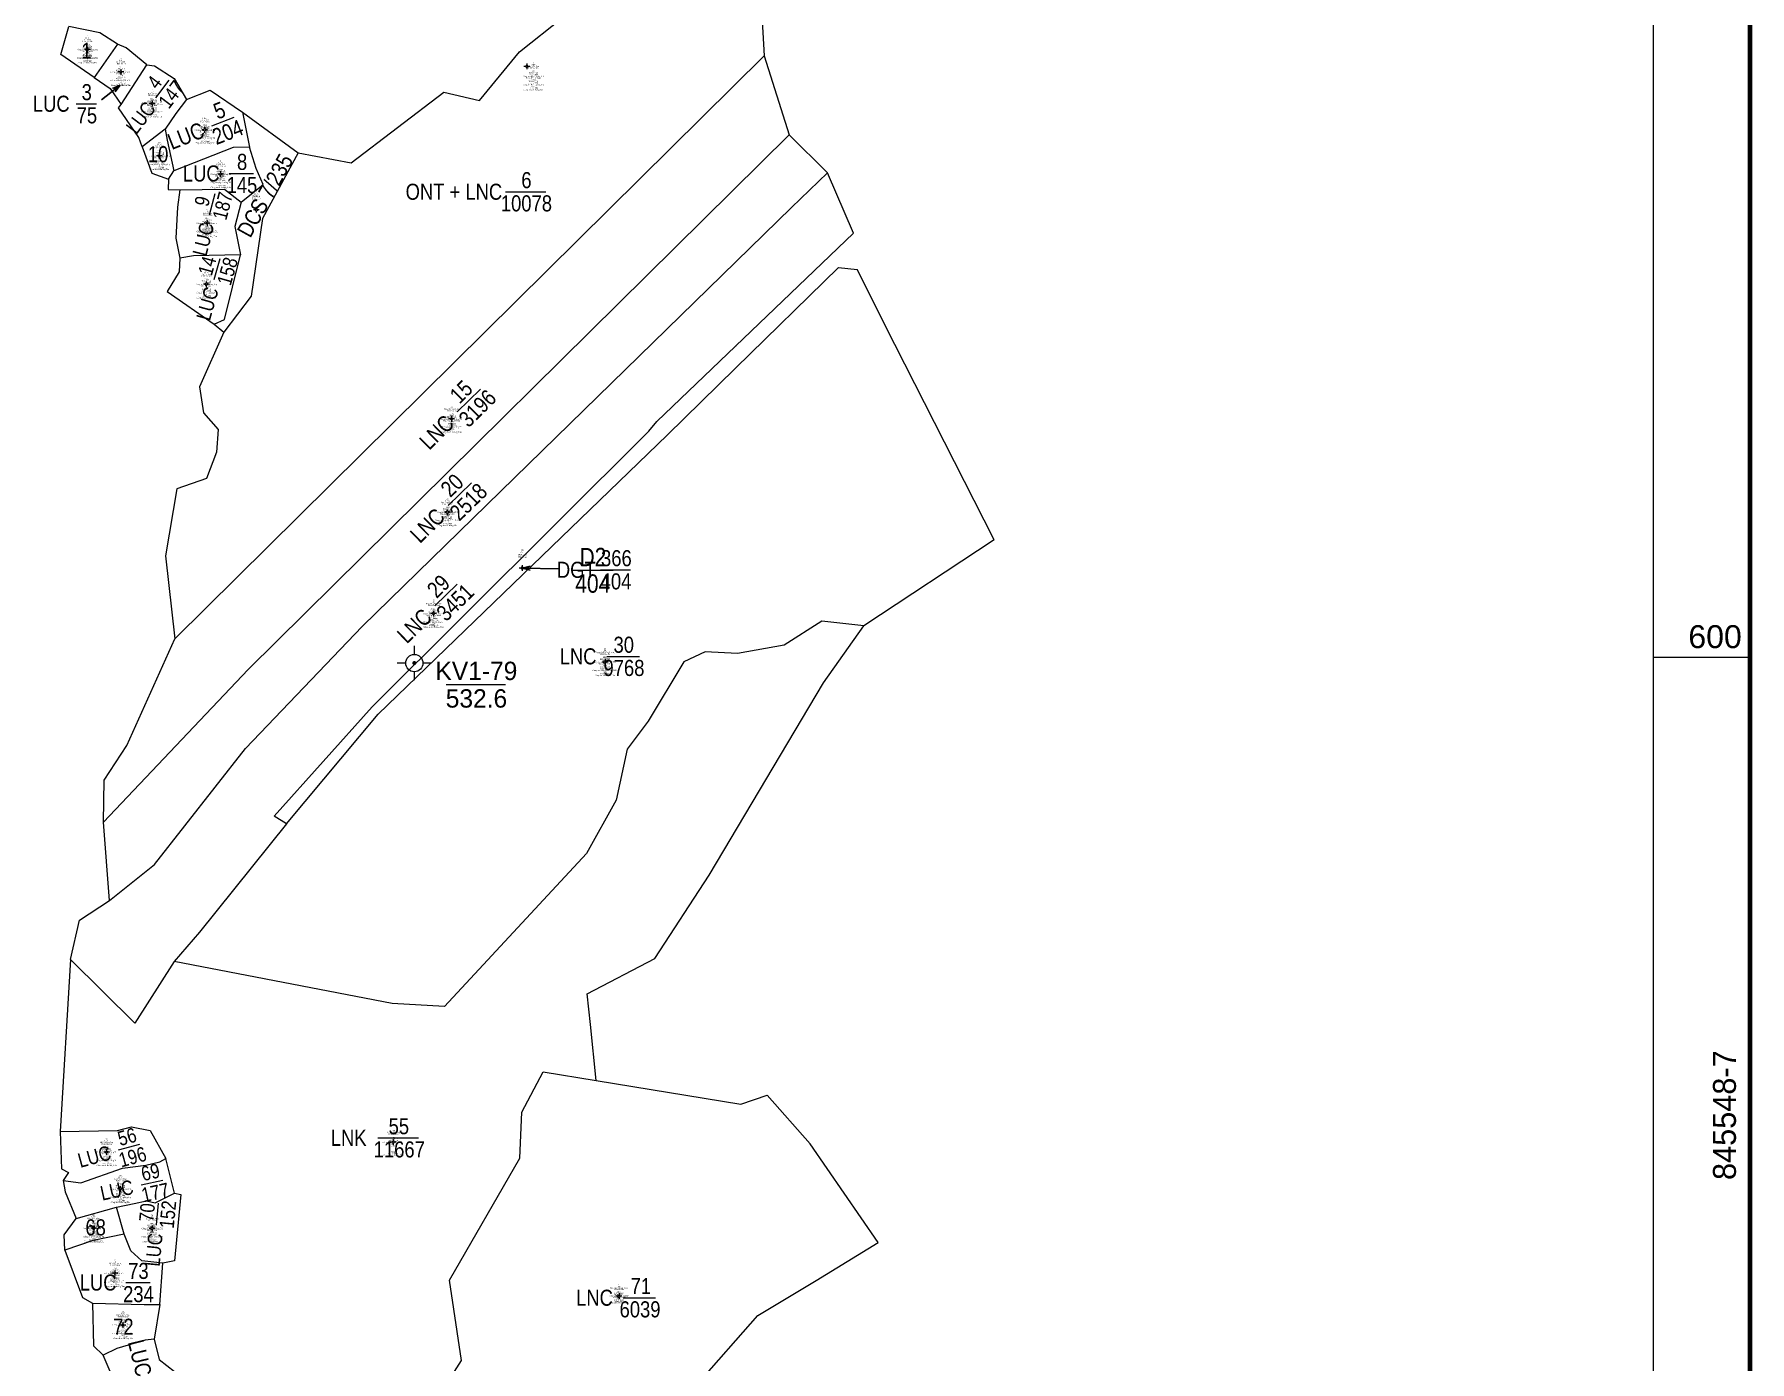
# Model space of a CAD drawing. Header units: metres. Extents: x 546779 to 548251, y 1841578 to 1843315.
# Drawn here: x 547847.2 to 548221, y 1842446.5 to 1842735.7 of the extents above; entities that cross this region are included whole.
import ezdxf
from ezdxf.enums import TextEntityAlignment as Align

# ---------------------------------------------------------------- set-up
doc = ezdxf.new("R2010")
doc.units = ezdxf.units.M
doc.header["$MEASUREMENT"] = 0
doc.linetypes.add('DGN Style 1', pattern=[16.3472, 0.0272, -16.32])
for name, color, linetype, lineweight in [('Level 10', 7, 'Continuous', 0), ('Level 11', 7, 'Continuous', 0), ('Level 13', 7, 'Continuous', 0), ('Level 14', 7, 'Continuous', 0), ('Level 15', 7, 'Continuous', 0), ('Level 23', 7, 'Continuous', 0), ('Level 24', 7, 'Continuous', 0), ('Level 56', 7, 'Continuous', 0), ('Level 60', 7, 'Continuous', 0), ('Level 8', 7, 'Continuous', 0)]:
    doc.layers.add(name, color=color, linetype=linetype, lineweight=lineweight)
doc.styles.add('Style-univcd', font='univcd.shx')
doc.styles.add('Style-VHarial', font='VHarial.shx')
doc.styles.add('Style-vnarialNarrowI', font='vnarialNarrowI.shx')
doc.styles.add('Style-Vnavan', font='Vnavan.shx')
doc.styles.add('Style-Vntimei', font='Vntimei.shx')
doc.dimstyles.get("Standard").update_dxf_attribs({"dimtxt": 0.18, "dimasz": 0.18, "dimexe": 0.18, "dimexo": 0.0625, "dimgap": 0.09, "dimtad": 0, "dimtih": 1, "dimtoh": 1, "dimdec": 4, "dimzin": 0, "dimdsep": 46, "dimtxsty": 'Standard', "dimcen": 0.09, "dimadec": 0, "dimazin": 0, "dimtfac": 1, "dimtdec": 4, "dimtofl": 0, "dimtmove": 0, "dimatfit": 3, "dimfxl": 1, "dimtolj": 1, "dimtzin": 0, "dimarcsym": 0})

# ---------------------------------------------------------------- blocks, each defined once
blk = doc.blocks.new('N_THUA_2')
at = {"layer": 'Level 13', "color": 230, "linetype": 'Continuous', "lineweight": 13, "flags": 128}
blk.add_lwpolyline([(0, 0), (4.46, 0)], dxfattribs=at)
at = {"layer": 'Level 13', "color": 230, "linetype": 'Continuous', "lineweight": 0, "style": 'Style-vnarialNarrowI'}
blk.add_text('3', height=3.49998, dxfattribs=at).set_placement((2.339781, 0.78), align=Align.CENTER)
blk.add_text('3', height=3.49998, dxfattribs=at).set_placement((2.339781, 0.78), align=Align.CENTER)
blk.add_text('LUC ', height=3.49998, dxfattribs=at).set_placement((-0.271418, -0.00001), align=Align.MIDDLE_RIGHT)
blk.add_text('75', height=3.49998, dxfattribs=at).set_placement((2.373979, -0.78002), align=Align.TOP_CENTER)
blk = doc.blocks.new('TerminatorOpen_0.5')
at = {"color": 0, "linetype": 'ByBlock', "lineweight": -2}
for q in [(-1, 0.25), (-1, 0), (-1, -0.25)]:
    blk.add_line((0, 0), q, dxfattribs=at)
blk = doc.blocks.new('N_THUA_3')
at = {"layer": 'Level 13', "color": 230, "linetype": 'Continuous', "lineweight": 13, "flags": 128}
blk.add_lwpolyline([(-0.499989, -0.003392), (4.860138, -0.002584)], dxfattribs=at)
at = {"layer": 'Level 13', "color": 230, "linetype": 'Continuous', "lineweight": 0, "style": 'Style-vnarialNarrowI'}
blk.add_text('4', height=3.49994, rotation=359.999964, dxfattribs=at).set_placement((2.274651, 0.778572), align=Align.CENTER)
blk.add_text('LUC ', height=3.49994, rotation=359.999964, dxfattribs=at).set_placement((-1.439862, -0.003559), align=Align.MIDDLE_RIGHT)
blk.add_text('147', height=3.49994, rotation=359.999964, dxfattribs=at).set_placement((2.420474, -0.781431), align=Align.TOP_CENTER)
blk = doc.blocks.new('N_THUA_4')
at = {"layer": 'Level 13', "color": 230, "linetype": 'Continuous', "lineweight": 13, "flags": 128}
blk.add_lwpolyline([(-0.516231, -0.002205), (4.733547, -0.003605)], dxfattribs=at)
at = {"layer": 'Level 13', "color": 230, "linetype": 'Continuous', "lineweight": 0, "style": 'Style-vnarialNarrowI'}
blk.add_text('5', height=3.499979, rotation=0.00008, dxfattribs=at).set_placement((2.258402, 0.772875), align=Align.CENTER)
blk.add_text('LUC ', height=3.499979, rotation=0.00008, dxfattribs=at).set_placement((-1.445784, -0.002567), align=Align.MIDDLE_RIGHT)
blk.add_text('204', height=3.499979, rotation=0.00008, dxfattribs=at).set_placement((2.215937, -0.787786), align=Align.TOP_CENTER)
blk = doc.blocks.new('N_THUA_5')
at = {"layer": 'Level 13', "color": 230, "linetype": 'Continuous', "lineweight": 0, "style": 'Style-vnarialNarrowI'}
blk.add_text('DCS 7/235', height=3.499988, rotation=359.999937, dxfattribs=at).set_placement((0.137818, -0.010129), align=Align.MIDDLE_CENTER)
blk = doc.blocks.new('N_THUA_6')
at = {"layer": 'Level 13', "color": 230, "linetype": 'Continuous', "lineweight": 13, "flags": 128}
blk.add_lwpolyline([(-0.5, 0), (4.83, 0)], dxfattribs=at)
at = {"layer": 'Level 13', "color": 230, "linetype": 'Continuous', "lineweight": 0, "style": 'Style-vnarialNarrowI'}
blk.add_text('8', height=3.49998, dxfattribs=at).set_placement((2.318527, 0.76), align=Align.CENTER)
blk.add_text('LUC ', height=3.49998, dxfattribs=at).set_placement((-1.461418, -0.02001), align=Align.MIDDLE_RIGHT)
blk.add_text('145', height=3.49998, dxfattribs=at).set_placement((2.278831, -0.80002), align=Align.TOP_CENTER)
blk = doc.blocks.new('N_THUA_7')
at = {"layer": 'Level 13', "color": 230, "linetype": 'Continuous', "lineweight": 13, "flags": 128}
blk.add_lwpolyline([(-0.495894, 0.011722), (4.858798, 0.00639)], dxfattribs=at)
at = {"layer": 'Level 13', "color": 230, "linetype": 'Continuous', "lineweight": 0, "style": 'Style-vnarialNarrowI'}
blk.add_text('9', height=3.499928, rotation=359.999921, dxfattribs=at).set_placement((2.304836, 0.804226), align=Align.CENTER)
blk.add_text('LUC ', height=3.499928, rotation=359.999921, dxfattribs=at).set_placement((-1.448618, 0.028142), align=Align.MIDDLE_RIGHT)
blk.add_text('187', height=3.499928, rotation=359.999921, dxfattribs=at).set_placement((2.413171, -0.764795), align=Align.TOP_CENTER)
blk = doc.blocks.new('N_THUA_12')
at = {"layer": 'Level 13', "color": 230, "linetype": 'Continuous', "lineweight": 13, "flags": 128}
blk.add_lwpolyline([(-1.684973, -0.003597), (3.637026, 0.001975)], dxfattribs=at)
at = {"layer": 'Level 13', "color": 230, "linetype": 'Continuous', "lineweight": 0, "style": 'Style-vnarialNarrowI'}
blk.add_text('14', height=3.499874, rotation=0.000105, dxfattribs=at).set_placement((1.066429, 0.787401), align=Align.CENTER)
blk.add_text('LUC ', height=3.499874, rotation=0.000105, dxfattribs=at).set_placement((-2.63511, 0.009013), align=Align.MIDDLE_RIGHT)
blk.add_text('158', height=3.499874, rotation=0.000105, dxfattribs=at).set_placement((1.118325, -0.774011), align=Align.TOP_CENTER)
blk = doc.blocks.new('N_THUA_13')
at = {"layer": 'Level 13', "color": 230, "linetype": 'Continuous', "lineweight": 13, "flags": 128}
blk.add_lwpolyline([(-1.442557, 0.005279), (5.692316, -0.00038)], dxfattribs=at)
at = {"layer": 'Level 13', "color": 230, "linetype": 'Continuous', "lineweight": 0, "style": 'Style-vnarialNarrowI'}
blk.add_text('15', height=3.499858, rotation=0.000057, dxfattribs=at).set_placement((2.270124, 0.777196), align=Align.CENTER)
blk.add_text('LNC ', height=3.499858, rotation=0.000057, dxfattribs=at).set_placement((-2.604996, 0.006394), align=Align.MIDDLE_RIGHT)
blk.add_text('3196', height=3.499858, rotation=0.000057, dxfattribs=at).set_placement((2.280902, -0.778463), align=Align.TOP_CENTER)
blk = doc.blocks.new('N_THUA_18')
at = {"layer": 'Level 13', "color": 230, "linetype": 'Continuous', "lineweight": 13, "flags": 128}
blk.add_lwpolyline([(-1.442565, -0.00396), (5.636185, -0.007056)], dxfattribs=at)
at = {"layer": 'Level 13', "color": 230, "linetype": 'Continuous', "lineweight": 0, "style": 'Style-vnarialNarrowI'}
blk.add_text('20', height=3.499987, rotation=0.000051, dxfattribs=at).set_placement((2.226956, 0.77634), align=Align.CENTER)
blk.add_text('LNC ', height=3.499987, rotation=0.000051, dxfattribs=at).set_placement((-2.601191, -0.000501), align=Align.MIDDLE_RIGHT)
blk.add_text('2518', height=3.499987, rotation=0.000051, dxfattribs=at).set_placement((2.270809, -0.786279), align=Align.TOP_CENTER)
blk = doc.blocks.new('N_THUA_27')
at = {"layer": 'Level 13', "color": 230, "linetype": 'Continuous', "lineweight": 13, "flags": 128}
blk.add_lwpolyline([(-1.484988, -0.004493), (5.324904, 0.003181)], dxfattribs=at)
at = {"layer": 'Level 13', "color": 230, "linetype": 'Continuous', "lineweight": 0, "style": 'Style-vnarialNarrowI'}
blk.add_text('29', height=3.499987, rotation=0.000051, dxfattribs=at).set_placement((2.061125, 0.781725), align=Align.CENTER)
blk.add_text('LNC ', height=3.499987, rotation=0.000051, dxfattribs=at).set_placement((-2.601191, -0.000501), align=Align.MIDDLE_RIGHT)
blk.add_text('3451', height=3.499987, rotation=0.000051, dxfattribs=at).set_placement((2.230111, -0.779297), align=Align.TOP_CENTER)
blk = doc.blocks.new('N_THUA_28')
at = {"layer": 'Level 13', "color": 230, "linetype": 'Continuous', "lineweight": 13, "flags": 128}
blk.add_lwpolyline([(-1.44, 0), (5.64, 0)], dxfattribs=at)
at = {"layer": 'Level 13', "color": 230, "linetype": 'Continuous', "lineweight": 0, "style": 'Style-vnarialNarrowI'}
blk.add_text('30', height=3.49998, dxfattribs=at).set_placement((2.22984, 0.78), align=Align.CENTER)
blk.add_text('LNC ', height=3.49998, dxfattribs=at).set_placement((-2.601418, -0.00001), align=Align.MIDDLE_RIGHT)
blk.add_text('9768', height=3.49998, dxfattribs=at).set_placement((2.273083, -0.78002), align=Align.TOP_CENTER)
blk = doc.blocks.new('N_THUA_53')
at = {"layer": 'Level 13', "color": 230, "linetype": 'Continuous', "lineweight": 13, "flags": 128}
blk.add_lwpolyline([(-1.22, 0), (7.68, 0)], dxfattribs=at)
at = {"layer": 'Level 13', "color": 230, "linetype": 'Continuous', "lineweight": 0, "style": 'Style-vnarialNarrowI'}
blk.add_text('55', height=3.49998, dxfattribs=at).set_placement((3.373979, 0.78), align=Align.CENTER)
blk.add_text('LNK ', height=3.49998, dxfattribs=at).set_placement((-2.549752, -0.00001), align=Align.MIDDLE_RIGHT)
blk.add_text('11667', height=3.49998, dxfattribs=at).set_placement((3.468978, -0.78002), align=Align.TOP_CENTER)
blk = doc.blocks.new('N_THUA_54')
at = {"layer": 'Level 13', "color": 230, "linetype": 'Continuous', "lineweight": 13, "flags": 128}
blk.add_lwpolyline([(-1.660575, -0.004541), (3.687549, 0.000567)], dxfattribs=at)
at = {"layer": 'Level 13', "color": 230, "linetype": 'Continuous', "lineweight": 0, "style": 'Style-vnarialNarrowI'}
blk.add_text('56', height=3.499932, rotation=359.99999, dxfattribs=at).set_placement((1.175842, 0.778137), align=Align.CENTER)
blk.add_text('LUC ', height=3.499932, rotation=359.99999, dxfattribs=at).set_placement((-2.619625, -0.012745), align=Align.MIDDLE_RIGHT)
blk.add_text('196', height=3.499932, rotation=359.99999, dxfattribs=at).set_placement((1.162714, -0.795964), align=Align.TOP_CENTER)
blk = doc.blocks.new('N_THUA_67')
at = {"layer": 'Level 13', "color": 230, "linetype": 'Continuous', "lineweight": 13, "flags": 128}
blk.add_lwpolyline([(-1.67158, 0.000041), (3.693901, -0.008214)], dxfattribs=at)
at = {"layer": 'Level 13', "color": 230, "linetype": 'Continuous', "lineweight": 0, "style": 'Style-vnarialNarrowI'}
blk.add_text('69', height=3.499922, rotation=359.999984, dxfattribs=at).set_placement((1.141303, 0.756608), align=Align.CENTER)
blk.add_text('LUC ', height=3.499922, rotation=359.999984, dxfattribs=at).set_placement((-2.62094, -0.022093), align=Align.MIDDLE_RIGHT)
blk.add_text('177', height=3.499922, rotation=359.999984, dxfattribs=at).set_placement((1.232297, -0.79703), align=Align.TOP_CENTER)
blk = doc.blocks.new('N_THUA_68')
at = {"layer": 'Level 13', "color": 230, "linetype": 'Continuous', "lineweight": 13, "flags": 128}
blk.add_lwpolyline([(-1.662847, -0.001614), (3.650674, -0.010563)], dxfattribs=at)
at = {"layer": 'Level 13', "color": 230, "linetype": 'Continuous', "lineweight": 0, "style": 'Style-vnarialNarrowI'}
blk.add_text('70', height=3.499734, rotation=359.999875, dxfattribs=at).set_placement((1.126341, 0.776739), align=Align.CENTER)
blk.add_text('LUC ', height=3.499734, rotation=359.999875, dxfattribs=at).set_placement((-2.598281, 0.001777), align=Align.MIDDLE_RIGHT)
blk.add_text('152', height=3.499734, rotation=359.999875, dxfattribs=at).set_placement((1.120863, -0.782852), align=Align.TOP_CENTER)
blk = doc.blocks.new('N_THUA_69')
at = {"layer": 'Level 13', "color": 230, "linetype": 'Continuous', "lineweight": 13, "flags": 128}
blk.add_lwpolyline([(-1.45, 0), (5.57, 0)], dxfattribs=at)
at = {"layer": 'Level 13', "color": 230, "linetype": 'Continuous', "lineweight": 0, "style": 'Style-vnarialNarrowI'}
blk.add_text('71', height=3.49998, dxfattribs=at).set_placement((2.36984, 0.78), align=Align.CENTER)
blk.add_text('LNC ', height=3.49998, dxfattribs=at).set_placement((-2.601418, -0.00001), align=Align.MIDDLE_RIGHT)
blk.add_text('6039', height=3.49998, dxfattribs=at).set_placement((2.198142, -0.78002), align=Align.TOP_CENTER)
blk = doc.blocks.new('N_THUA_71')
at = {"layer": 'Level 13', "color": 230, "linetype": 'Continuous', "lineweight": 13, "flags": 128}
blk.add_lwpolyline([(-1.67, 0), (3.58, 0)], dxfattribs=at)
at = {"layer": 'Level 13', "color": 230, "linetype": 'Continuous', "lineweight": 0, "style": 'Style-vnarialNarrowI'}
blk.add_text('73', height=3.49998, dxfattribs=at).set_placement((1.054633, 0.78), align=Align.CENTER)
blk.add_text('LUC ', height=3.49998, dxfattribs=at).set_placement((-2.611418, -0.00001), align=Align.MIDDLE_RIGHT)
blk.add_text('234', height=3.49998, dxfattribs=at).set_placement((1.057401, -0.78002), align=Align.TOP_CENTER)
blk = doc.blocks.new('N_THUA_80')
at = {"layer": 'Level 13', "color": 230, "linetype": 'Continuous', "lineweight": 13, "flags": 128}
blk.add_lwpolyline([(-1.678349, -0.006984), (3.64062, -0.003023)], dxfattribs=at)
at = {"layer": 'Level 13', "color": 230, "linetype": 'Continuous', "lineweight": 0, "style": 'Style-vnarialNarrowI'}
blk.add_text('82', height=3.499983, rotation=359.999982, dxfattribs=at).set_placement((1.101486, 0.780231), align=Align.CENTER)
blk.add_text('LUC ', height=3.499983, rotation=359.999982, dxfattribs=at).set_placement((-2.607487, 0.002234), align=Align.MIDDLE_RIGHT)
blk.add_text('202', height=3.499983, rotation=359.999982, dxfattribs=at).set_placement((1.099686, -0.781393), align=Align.TOP_CENTER)
blk = doc.blocks.new('N_THUA_354')
at = {"layer": 'Level 13', "color": 230, "linetype": 'Continuous', "lineweight": 13, "flags": 128}
blk.add_lwpolyline([(0, 0), (6.57, 0)], dxfattribs=at)
at = {"layer": 'Level 13', "color": 230, "linetype": 'Continuous', "lineweight": 0, "style": 'Style-vnarialNarrowI'}
blk.add_text('366', height=3.49998, dxfattribs=at).set_placement((3.458779, 0.78), align=Align.CENTER)
blk.add_text('366', height=3.49998, dxfattribs=at).set_placement((3.458779, 0.78), align=Align.CENTER)
blk.add_text('DGT ', height=3.49998, dxfattribs=at).set_placement((0.070438, -0.00001), align=Align.MIDDLE_RIGHT)
blk.add_text('404', height=3.49998, dxfattribs=at).set_placement((3.387401, -0.78002), align=Align.TOP_CENTER)
blk = doc.blocks.new('DKCDV')
at = {"layer": 'Level 8', "linetype": 'Continuous', "lineweight": 0}
h = blk.add_hatch(color=7, dxfattribs=at)
edge = h.paths.add_edge_path()
edge.add_arc((-0.0025, 0), 1.500009, 0, 360)
at = {"layer": 'Level 8', "color": 7, "linetype": 'Continuous', "lineweight": 0}
for p, q in [((0, 12.500078), (0, 6.266706)), ((-6.233372, 0), (-12.500078, 0)), ((12.500078, 0), (6.233372, 0)), ((0, -6.266706), (0, -12.500078))]:
    blk.add_line(p, q, dxfattribs=at)
blk.add_circle((-0.0025, 0), 6.250039, dxfattribs=at)
blk = doc.blocks.new('CENTRD')
at = {"layer": 'Level 11', "linetype": 'Continuous', "lineweight": 0}
h = blk.add_hatch(color=3, dxfattribs=at)
edge = h.paths.add_edge_path()
edge.add_arc((-0.0025, 0), 1.500056, 0, 360)
at = {"layer": 'Level 11', "color": 3, "linetype": 'Continuous', "lineweight": 0}
for p, q in [((-6.200231, 0), (-12.400462, 0)), ((0, 6.200231), (-6.200231, 0)), ((-6.200231, 0), (0, -6.200231)), ((0, 12.400462), (0, 6.200231)), ((6.200231, 0), (0, 6.200231)), ((0, -6.200231), (6.200231, 0)), ((12.600469, 0), (6.200231, 0)), ((0, -6.200231), (0, -12.400462))]:
    blk.add_line(p, q, dxfattribs=at)

msp = doc.modelspace()

# ---------------------------------------------------------------- linework, layer by layer
at = {"layer": 'Level 10', "color": 7, "linetype": 'Continuous', "lineweight": 0}
for p, q in [((548003.65, 1842776.57), (548006.24, 1842731.09)), ((547865.28, 1842733.61), (547860.2, 1842726.32)), ((547866.08, 1842720.48), (547871.73, 1842729.07)), ((547877.83, 1842604.02), (548006.24, 1842731.09)), ((548006.24, 1842731.09), (548011.67, 1842713.81)), ((547892.51, 1842718.77), (547894.07, 1842711.16)), ((547892.51, 1842718.77), (547904.71, 1842709.93)), ((547875.72, 1842715.11), (547870.68, 1842711.21)), ((548011.67, 1842713.81), (548020.03, 1842705.54)), ((547876.4, 1842704.18), (547877.55, 1842705.99)), ((548025.7, 1842692.4), (548020.03, 1842705.54)), ((548000, 1842667.8), (548025.7, 1842692.4)), ((547886.35, 1842672.6), (547888.49, 1842670.82)), ((548056.35, 1842625.57), (548027.92, 1842606.83)), ((547863.57, 1842546.99), (547862.24, 1842564.1)), ((547855.07, 1842534.17), (547852.79, 1842496.69)), ((548031.07, 1842472.51), (548016.28, 1842493.97)), ((547877.71, 1842483.25), (547875.87, 1842490.83)), ((547856.31, 1842477.71), (547865.05, 1842480.19)), ((547866.75, 1842474.32), (547865.05, 1842480.19)), ((547874.51, 1842459.01), (547875.21, 1842467.96)), ((547874.51, 1842459.01), (547873.31, 1842451.45))]:
    msp.add_line(p, q, dxfattribs=at)
at = {"layer": 'Level 10', "color": 7, "linetype": 'Continuous', "lineweight": 0, "flags": 128}
for points in [[(547904.71, 1842709.93), (547916.19, 1842707.75), (547936.45, 1842723.16), (547944.17, 1842721.31), (547952.92, 1842731.91), (547962.4, 1842739.5), (547963.58, 1842742.08), (547966.43, 1842757.44), (547973.94, 1842768.93), (547973.74, 1842776.43), (547986.44, 1842805.99), (547983.83, 1842829.02), (547986.89, 1842833.03), (547982.79, 1842851.39), (547987.82, 1842854), (547992.4, 1842873.39), (547994.27, 1842882.93), (548004.39, 1842883.87)], [(547860.2, 1842726.32), (547852.95, 1842731.36), (547854.7, 1842737.42)], [(547865.28, 1842733.61), (547861.48, 1842736.03), (547854.7, 1842737.42)], [(547871.73, 1842729.07), (547867.17, 1842732.81), (547865.28, 1842733.61)], [(547871.73, 1842729.07), (547873.35, 1842728.88), (547877.65, 1842726.11), (547880.34, 1842721.54)], [(547860.2, 1842726.32), (547863.68, 1842723.91), (547866.08, 1842720.48)], [(547880.34, 1842721.54), (547878.02, 1842718.49), (547875.72, 1842715.11)], [(547880.34, 1842721.54), (547885.49, 1842723.54), (547892.51, 1842718.77)], [(547870.68, 1842711.21), (547869.96, 1842713.23), (547865.55, 1842719.7), (547866.08, 1842720.48)], [(548011.67, 1842713.81), (547893.75, 1842597.33), (547862.24, 1842564.1)], [(547875.72, 1842715.11), (547876.14, 1842712.71), (547877.55, 1842705.99)], [(547870.68, 1842711.21), (547872.76, 1842705.5), (547876.4, 1842704.18)], [(547894.07, 1842711.16), (547890.52, 1842711.06), (547877.55, 1842705.99)], [(547892.24, 1842699.19), (547897.05, 1842703.03), (547895.51, 1842706.53), (547894.07, 1842711.16)], [(547904.71, 1842709.93), (547896.89, 1842695.6), (547894.43, 1842678.72), (547888.49, 1842670.82)], [(547863.57, 1842546.99), (547873.4, 1842554.86), (547893.17, 1842580.13), (547918.62, 1842606.72), (548012.22, 1842698), (548020.03, 1842705.54)], [(547876.4, 1842704.18), (547876.37, 1842701.95), (547878.88, 1842701.84)], [(547878.88, 1842701.84), (547878.39, 1842698.08), (547878.03, 1842691.3), (547878.89, 1842686.97)], [(547878.88, 1842701.84), (547888.61, 1842702), (547892.24, 1842699.19)], [(547892.24, 1842699.19), (547890.89, 1842693.87), (547892.1, 1842687.72)], [(547892.1, 1842687.72), (547881.86, 1842687.48), (547878.89, 1842686.97)], [(547886.35, 1842672.6), (547888.63, 1842673.58), (547892.1, 1842687.72)], [(547878.89, 1842686.97), (547878.71, 1842683.98), (547876.15, 1842679.71), (547886.35, 1842672.6)], [(548000, 1842662.99), (548022.44, 1842684.97), (548026.47, 1842684.53)], [(548056.35, 1842625.57), (548034.67, 1842668.17), (548026.47, 1842684.53)], [(547888.49, 1842670.82), (547883.14, 1842658.93), (547884.03, 1842653.29), (547887.22, 1842649.65), (547886.85, 1842644.7), (547884.72, 1842638.97), (547878.22, 1842636.71), (547875.73, 1842622.08), (547877.83, 1842604.02)], [(547902.16, 1842563.7), (547899.46, 1842565.41), (547920.82, 1842589.19), (547981.08, 1842649.26), (547982.82, 1842651.35), (548000, 1842667.8)], [(547902.16, 1842563.7), (547922.14, 1842587.6), (547985.11, 1842648.41), (548000, 1842662.99)], [(548027.92, 1842606.83), (548018.8, 1842607.88), (548010.6, 1842602.63), (548000.4, 1842600.81), (547993.35, 1842601.2), (547988.7, 1842598.99), (547980.96, 1842586.09), (547976.39, 1842580.02), (547973.95, 1842568.89), (547967.54, 1842557.25), (547936.59, 1842523.93), (547925.15, 1842524.6), (547877.64, 1842533.72)], [(547982.43, 1842534.38), (547994.24, 1842552.55), (548019.16, 1842594.46), (548027.92, 1842606.83)], [(547862.24, 1842564.1), (547862.38, 1842573.25), (547867.35, 1842580.76), (547877.83, 1842604.02)], [(547902.16, 1842563.7), (547883.14, 1842540.1), (547877.64, 1842533.72)], [(547855.07, 1842534.17), (547856.99, 1842542.72), (547863.57, 1842546.99)], [(547969.65, 1842507.79), (547968.37, 1842519.96), (547967.67, 1842526.64), (547982.43, 1842534.38)], [(547877.64, 1842533.72), (547869.05, 1842520.25), (547855.07, 1842534.17)], [(547941.63, 1842407.89), (547950.93, 1842414.93), (547933.45, 1842427.41), (547931.74, 1842433.44), (547940.25, 1842446.76), (547937.62, 1842464.25), (547952.95, 1842490.88), (547953.43, 1842500.91), (547958.07, 1842509.7), (547969.65, 1842507.79)], [(547969.65, 1842507.79), (548001.16, 1842502.6), (548006.91, 1842504.58), (548016.28, 1842493.97)], [(547852.79, 1842496.69), (547865.31, 1842496.86), (547868.33, 1842497.69), (547872.44, 1842496.87), (547875.87, 1842490.83)], [(547852.79, 1842496.69), (547853.12, 1842488.55), (547854.65, 1842487.75), (547853.46, 1842486.02)], [(547853.46, 1842486.02), (547857.32, 1842485.52), (547866.37, 1842488.68), (547871.47, 1842489.34), (547874.55, 1842490.09), (547875.87, 1842490.83)], [(547853.46, 1842486.02), (547853.92, 1842483.53), (547856.31, 1842477.71)], [(547865.05, 1842480.19), (547868.92, 1842480.98), (547871.63, 1842481.57), (547873.54, 1842481.11), (547877.71, 1842483.25)], [(547877.71, 1842483.25), (547879.09, 1842482.95), (547877.72, 1842468.52), (547875.21, 1842467.96)], [(547853.8, 1842470.83), (547853.68, 1842474.15), (547856.31, 1842477.71)], [(547866.75, 1842474.32), (547859.99, 1842472.96), (547853.8, 1842470.83)], [(547853.8, 1842470.83), (547857.71, 1842460.54), (547859.87, 1842459.24)], [(547875.21, 1842467.96), (547870.62, 1842468.49), (547868.21, 1842470.67), (547866.75, 1842474.32)], [(547975.82, 1842409.44), (547991.59, 1842441.51), (548004.85, 1842456.62), (548017.55, 1842464.19), (548031.07, 1842472.51)], [(547859.87, 1842459.24), (547860.07, 1842449.97), (547862.21, 1842447.91)], [(547859.87, 1842459.24), (547871.1, 1842459.01), (547874.51, 1842459.01)], [(547873.31, 1842451.45), (547871.3, 1842451.24), (547865.17, 1842449.39), (547862.21, 1842447.91)], [(547873.31, 1842451.45), (547874.38, 1842447.01), (547877.72, 1842444.38), (547878.16, 1842434.52), (547876.73, 1842433.44)], [(547864.55, 1842435.73), (547865.07, 1842441.17), (547862.21, 1842447.91)]]:
    msp.add_lwpolyline(points, dxfattribs=at)
at = {"layer": 'Level 13', "color": 230, "linetype": 'Continuous', "lineweight": 13, "flags": 128}
msp.add_lwpolyline([(547949.83, 1842701.44), (547958.67, 1842701.44)], dxfattribs=at)
at = {"layer": 'Level 14', "color": 2, "linetype": 'Continuous', "lineweight": 13, "flags": 128}
msp.add_lwpolyline([(547964.2, 1842618.97), (547973.35, 1842618.97)], dxfattribs=at)
at = {"layer": 'Level 23', "color": 12, "linetype": 'Continuous', "lineweight": 0, "flags": 128}
for points in [[(547902.16, 1842563.7), (547899.46, 1842565.41), (547920.82, 1842589.19), (547981.08, 1842649.26), (547982.82, 1842651.35), (548000, 1842667.8)], [(547902.16, 1842563.7), (547922.14, 1842587.6), (547985.11, 1842648.41), (548000, 1842662.99)]]:
    msp.add_lwpolyline(points, dxfattribs=at)
at = {"layer": 'Level 24', "color": 2, "linetype": 'DGN Style 1', "lineweight": 0}
msp.add_line((548000, 1842667.8), (548000, 1842662.99), dxfattribs=at)
at = {"layer": 'Level 60', "color": 7, "linetype": 'Continuous', "lineweight": 140, "flags": 128}
msp.add_lwpolyline([(546779, 1843221), (548221, 1843221), (548221, 1841779), (546779, 1841779), (546779, 1843221)], close=True, dxfattribs=at)
at = {"layer": 'Level 60', "color": 7, "linetype": 'Continuous', "lineweight": 0, "flags": 128}
msp.add_lwpolyline([(546800, 1843200), (548200, 1843200), (548200, 1841800), (546800, 1841800), (546800, 1843200)], close=True, dxfattribs=at)
msp.add_lwpolyline([(548200, 1842600), (548221, 1842600)], dxfattribs=at)
at = {"layer": 'Level 8', "color": 5, "linetype": 'Continuous', "lineweight": 13}
msp.add_line((547936.9, 1842594.05), (547949.87, 1842594.05), dxfattribs=at)

# ---------------------------------------------------------------- block references
at = {"layer": 'Level 11', "color": 3, "linetype": 'Continuous', "lineweight": 0, "xscale": 0.049998, "yscale": 0.049998, "zscale": 0.049998}
for p in [(547858.73, 1842732.42), (547954.51, 1842728.75), (547866.03, 1842727.54), (547872.85, 1842720.67), (547884.29, 1842714.93), (547874.4, 1842709.24), (547887.76, 1842705.27), (547884.83, 1842694.58), (547895.55, 1842697.52), (547884.65, 1842681.27), (547938.09, 1842651.96), (547937.17, 1842631.62), (547953.49, 1842619.44), (547934.16, 1842609.52), (547971.55, 1842598.95), (547925.38, 1842494.34), (547862.91, 1842492.18), (547865.91, 1842484.16), (547860.11, 1842475.59), (547872.83, 1842475.54), (547864.72, 1842465.8), (547974.61, 1842460.83), (547866.47, 1842454.51)]:
    msp.add_blockref('CENTRD', p, dxfattribs=at)
at = {"layer": 'Level 13', "color": 230, "linetype": 'Continuous', "lineweight": 0}
for name, p in [('N_THUA_2', (547856.26, 1842720.62)), ('N_THUA_6', (547890.14, 1842705.44)), ('N_THUA_354', (547970.56, 1842619.07)), ('N_THUA_28', (547973.4, 1842600.21)), ('N_THUA_53', (547923.24, 1842495.3)), ('N_THUA_71', (547868.81, 1842463.77)), ('N_THUA_69', (547976.98, 1842460.46))]:
    msp.add_blockref(name, p, dxfattribs=at)
for name, p, xscale, yscale, zscale, rotation in [('N_THUA_3', (547873.93, 1842722.29), 0.899998, 0.899998, 0.899998, 52.741394), ('N_THUA_5', (547897.38, 1842700.51), 0.999998, 0.999998, 0.999998, 61.087407), ('N_THUA_7', (547885.49, 1842696.81), 0.900001, 0.900001, 0.900001, 75.761287), ('N_THUA_12', (547886.8, 1842683.77), 0.899998, 0.899998, 0.899998, 74.191792), ('N_THUA_13', (547940.35, 1842654.46), 1.000001, 1.000001, 1.000001, 44.64796), ('N_THUA_18', (547938.38, 1842634.11), 0.999998, 0.999998, 0.999998, 44.280999), ('N_THUA_27', (547935.53, 1842612.24), 0.999998, 0.999998, 0.999998, 44.280999), ('N_THUA_54', (547866.97, 1842493.07), 0.9, 0.9, 0.9, 15.36744), ('N_THUA_67', (547871.96, 1842485.4), 0.900003, 0.900003, 0.900003, 12.282344), ('N_THUA_68', (547873.91, 1842477.81), 0.9, 0.9, 0.9, 84.576658), ('N_THUA_80', (547872, 1842439.8), 0.999999, 0.999999, 0.999999, 283.549427)]:
    msp.add_blockref(name, p, dxfattribs=dict(at, xscale=xscale, yscale=yscale, zscale=zscale, rotation=rotation))
at = {"layer": 'Level 13', "color": 230, "linetype": 'Continuous', "lineweight": 0, "rotation": 21.350551}
msp.add_blockref('N_THUA_4', (547886.33, 1842716), dxfattribs=at)
at = {"layer": 'Level 8', "color": 7, "linetype": 'Continuous', "lineweight": 0, "xscale": 0.299998, "yscale": 0.299998, "zscale": 0.299998}
msp.add_blockref('DKCDV', (547929.99, 1842598.74), dxfattribs=at)

# ---------------------------------------------------------------- texts
at = {"layer": 'Level 13', "color": 230, "linetype": 'Continuous', "lineweight": 0, "style": 'Style-vnarialNarrowI'}
for s, p in [('1', (547858.55, 1842732.18)), ('10', (547874.15, 1842709.62)), ('68', (547860.54, 1842475.79)), ('72', (547866.58, 1842454.14))]:
    msp.add_text(s, height=3.5, dxfattribs=at).set_placement(p, align=Align.MIDDLE_CENTER)
msp.add_text('ONT + LNC', height=3.5, dxfattribs=at).set_placement((547949.14, 1842701.44), align=Align.MIDDLE_RIGHT)
msp.add_text('6', height=3.5, dxfattribs=at).set_placement((547954.42, 1842702.22), align=Align.CENTER)
msp.add_text('10078', height=3.5, dxfattribs=at).set_placement((547954.42, 1842700.66), align=Align.TOP_CENTER)
at = {"layer": 'Level 14', "color": 2, "linetype": 'Continuous', "lineweight": 0, "style": 'Style-vnarialNarrowI'}
msp.add_text('D2', height=4, dxfattribs=at).set_placement((547968.91, 1842619.85), align=Align.CENTER)
msp.add_text('404', height=4, dxfattribs=at).set_placement((547968.88, 1842618.07), align=Align.TOP_CENTER)
at = {"layer": 'Level 15', "color": 3, "linetype": 'Continuous', "lineweight": 0, "char_height": 0.3, "attachment_point": 5, "style": 'Style-Vntimei'}
for s, insert, line_spacing_factor in [('1\\PLUC\\PP¶ La H¬i\\PTh«n Xa Re\\P \\P1953\\P191143136\\P05/05/1992\\PC«ng an t∅nh Qu¶ng TrÞ\\PHå ThÞ Han\\P1956\\P191143132\\P05/05/1992\\PC«ng an t∅nh Qu¶ng TrÞ\\P2\\P11/09/2006\\PC«ng an x· H\xadíng T©n\\P', (547858.73, 1842732.37), 0.72), ('3\\PLUC\\PP¶ La H¬i\\PTh«n Xa Re\\P \\P1953\\P191143136\\P05/05/1992\\PC«ng an t∅nh Qu¶ng TrÞ\\PHå ThÞ Han\\P1956\\P191143132\\P05/05/1992\\PC«ng an t∅nh Qu¶ng TrÞ\\P2\\P11/09/2006\\PC«ng an x· H\xadíng T©n\\P', (547866.03, 1842727.49), 0.72), ('6\\PONT\\PTrÇn V¨n Häc\\PTh«n Xa Re\\P \\P1974\\P197036389\\P24/02/2006\\PC«ng an t∅nh Qu¶ng TrÞ\\PNguyÔn ThÞ §o¸\\P1973\\P197036445\\P05/05/1993\\PC«ng an t∅nh Qu¶ng TrÞ\\P08/5\\P17/10/1998\\PC«ng an x· H\xadíng T©n \\P', (547955.91, 1842726.53), 0.72), ('4\\PLUC\\PP¶ La H¬i\\PTh«n Xa Re\\P \\P1953\\P191143136\\P05/05/1992\\PC«ng an t∅nh Qu¶ng TrÞ\\PHå ThÞ Han\\P1956\\P191143132\\P05/05/1992\\PC«ng an t∅nh Qu¶ng TrÞ\\P2\\P11/09/2006\\PC«ng an x· H\xadíng T©n\\P', (547872.85, 1842720.62), 0.72), ('5\\PLUC\\PP¶ La H¬i\\PTh«n Xa Re\\P \\P1953\\P191143136\\P05/05/1992\\PC«ng an t∅nh Qu¶ng TrÞ\\PHå ThÞ Han\\P1956\\P191143132\\P05/05/1992\\PC«ng an t∅nh Qu¶ng TrÞ\\P2\\P11/09/2006\\PC«ng an x· H\xadíng T©n\\P', (547884.29, 1842714.88), 0.72), ('10\\PLUC\\PP¶ La H¬i\\PTh«n Xa Re\\P \\P1953\\P191143136\\P05/05/1992\\PC«ng an t∅nh Qu¶ng TrÞ\\PHå ThÞ Han\\P1956\\P191143132\\P05/05/1992\\PC«ng an t∅nh Qu¶ng TrÞ\\P2\\P11/09/2006\\PC«ng an x· H\xadíng T©n\\P', (547874.4, 1842709.19), 0.72), ('8\\PLUC\\PP¶ La H¬i\\PTh«n Xa Re\\P \\P1953\\P191143136\\P05/05/1992\\PC«ng an t∅nh Qu¶ng TrÞ\\PHå ThÞ Han\\P1956\\P191143132\\P05/05/1992\\PC«ng an t∅nh Qu¶ng TrÞ\\P2\\P11/09/2006\\PC«ng an x· H\xadíng T©n\\P', (547887.76, 1842705.22), 0.72), ('9\\PLUC\\PP¶ La H¬i\\PTh«n Xa Re\\P \\P1953\\P191143136\\P05/05/1992\\PC«ng an t∅nh Qu¶ng TrÞ\\PHå ThÞ Han\\P1956\\P191143132\\P05/05/1992\\PC«ng an t∅nh Qu¶ng TrÞ\\P2\\P11/09/2006\\PC«ng an x· H\xadíng T©n\\P', (547884.83, 1842694.53), 0.72), ('14\\PLUC\\PP¶ La H¬i\\PTh«n Xa Re\\P \\P1953\\P191143136\\P05/05/1992\\PC«ng an t∅nh Qu¶ng TrÞ\\PHå ThÞ Han\\P1956\\P191143132\\P05/05/1992\\PC«ng an t∅nh Qu¶ng TrÞ\\P2\\P11/09/2006\\PC«ng an x· H\xadíng T©n\\P', (547884.65, 1842681.22), 0.72), ('15\\PLNC\\PNguyÔn V¨n LËp\\PTh«n Xa Re\\P \\P1976\\P197036395\\P04/05/1993\\PC«ng an t∅nh Qu¶ng TrÞ\\PNguyÔn ThÞ D\xadìng\\P1977\\P197121753\\P20/09/1999\\PC«ng an t∅nh Qu¶ng TrÞ\\P34/5\\P30/06/2004\\PC«ng an x· H\xadíng T©n\\P', (547938.09, 1842651.91), 0.72), ('20\\PLNC\\PTrÇn V¨n Dinh\\PTh«n Xa Re\\P \\P1963\\P191365135\\P20/09/1999\\PC«ng an t∅nh Qu¶ng TrÞ\\PNguyÔn ThÞ Liªn\\P1966\\P190905183\\P15/02/1982\\PC«ng an t∅nh B×nh TrÞ Thiªn\\P11/5\\P30/08/2004\\PC«ng an x· H\xadíng T©n\\P', (547937.17, 1842631.57), 0.72), ('29\\PLNC\\PNguyÔn Quang Tý\\PTh«n T©n VÜnh\\P \\P1960\\P191073252\\P25/02/2006\\PC«ng an t∅nh Qu¶ng TrÞ\\PNguyÔn ThÞ Ngo·n\\P1962\\P190280943\\P24/05/1995\\PC«ng an t∅nh Qu¶ng TrÞ\\P22/4\\P17/04/2006\\PC«ng an x· H\xadíng T©n\\P', (547934.16, 1842609.47), 0.72), ('30\\PLNC\\PNguyÔn Quang Trung\\PTh«n Xa Re\\P \\P1963\\P191073798\\P22/01/1986\\PC«ng an t∅nh B×nh TrÞ Thiªn\\PNguyÔn ThÞ QuÕ\\P1964\\P191944814\\P10/12/1984\\PC«ng an t∅nh B×nh TrÞ Thiªn\\P9/5\\P17/10/1998\\PC«ng an x· H\xadíng T©n\\P', (547971.55, 1842598.9), 0.72), ('55\\PLNK\\PHå V¨n Ph\xad¬ng\\PTh«n Ruéng\\P \\P1983\\P197236113\\P24/02/2006\\PC«ng an t∅nh Qu¶ng TrÞ\\PHå ThÞ Vinh\\P1988\\P \\P \\P \\P53/6\\P02/10/2007\\PC«ng An x· H\xadíng T©n\\P', (547925.38, 1842494.29), 0.72), ('56\\PLUC\\PHå V¨n C\xadêng\\PTh«n Ruéng\\P \\P1980\\P197121879\\P20/09/1999\\PC«ng an t∅nh Qu¶ng TrÞ\\PHå ThÞ Lan\\P1982\\P197235257\\P24/02/2006\\PC«ng an t∅nh Qu¶ng TrÞ\\P72/6\\P12/11/2006\\PC«ng an x· H\xadíng T©n\\P', (547862.91, 1842492.13), 0.72), ('69\\PLUC\\PHå V¨n C\xadêng\\PTh«n Ruéng\\P \\P1980\\P197121879\\P20/09/1999\\PC«ng an t∅nh Qu¶ng TrÞ\\PHå ThÞ Lan\\P1982\\P197235257\\P24/02/2006\\PC«ng an t∅nh Qu¶ng TrÞ\\P72/6\\P12/11/2006\\PC«ng an x· H\xadíng T©n\\P', (547865.91, 1842484.11), 0.72), ('68\\PLUC\\PHå V¨n C\xadêng\\PTh«n Ruéng\\P \\P1980\\P197121879\\P20/09/1999\\PC«ng an t∅nh Qu¶ng TrÞ\\PHå ThÞ Lan\\P1982\\P197235257\\P24/02/2006\\PC«ng an t∅nh Qu¶ng TrÞ\\P72/6\\P12/11/2006\\PC«ng an x· H\xadíng T©n\\P', (547860.11, 1842475.54), 0.72), ('70\\PLUC\\PHå V¨n C\xadêng\\PTh«n Ruéng\\P \\P1980\\P197121879\\P20/09/1999\\PC«ng an t∅nh Qu¶ng TrÞ\\PHå ThÞ Lan\\P1982\\P197235257\\P24/02/2006\\PC«ng an t∅nh Qu¶ng TrÞ\\P72/6\\P12/11/2006\\PC«ng an x· H\xadíng T©n\\P', (547872.83, 1842475.49), 0.72), ('73\\PLUC\\PHå V¨n C\xadêng\\PTh«n Ruéng\\P \\P1980\\P197121879\\P20/09/1999\\PC«ng an t∅nh Qu¶ng TrÞ\\PHå ThÞ Lan\\P1982\\P197235257\\P24/02/2006\\PC«ng an t∅nh Qu¶ng TrÞ\\P72/6\\P12/11/2006\\PC«ng an x· H\xadíng T©n\\P', (547864.72, 1842465.75), 0.72), ('71\\PLNC\\PNguyÔn Quang Tu©n\\PTh«n Xa Re\\P \\P1971\\P191188900\\P01/04/1988\\PC«ng an B×nh TrÞ Thiªn\\PNguyÔn ThÞ ThÞ\\P1971\\P191251383\\P20/04/1988\\PC«ng an B×nh TrÞ Thiªn\\P \\P \\P \\P', (547974.61, 1842460.78), 0.585), ('72\\PLUC\\PHå V¨n C\xadêng\\PTh«n Ruéng\\P \\P1980\\P197121879\\P20/09/1999\\PC«ng an t∅nh Qu¶ng TrÞ\\PHå ThÞ Lan\\P1982\\P197235257\\P24/02/2006\\PC«ng an t∅nh Qu¶ng TrÞ\\P72/6\\P12/11/2006\\PC«ng an x· H\xadíng T©n\\P', (547866.47, 1842454.46), 0.72)]:
    msp.add_mtext(s, dxfattribs=dict(at, insert=insert, line_spacing_factor=line_spacing_factor))
for s, insert in [('7\\PDCS\\PUBND x·\\PTh«n Cña\\P \\P \\P \\P \\P \\P \\P \\P \\P \\P \\P \\P \\P \\P', (547895.55, 1842697.47)), ('366\\PDGT\\PUBND x·\\PTh«n Cña\\P \\P \\P \\P \\P \\P \\P \\P \\P \\P \\P \\P \\P \\P', (547953.49, 1842619.39))]:
    msp.add_mtext(s, dxfattribs=dict(at, insert=insert))
at = {"layer": 'Level 56', "color": 7, "linetype": 'Continuous', "lineweight": 0, "style": 'Style-VHarial'}
msp.add_text('600', height=5, dxfattribs=at).set_placement((548219.28, 1842602), align=Align.RIGHT)
at = {"layer": 'Level 56', "color": 7, "linetype": 'Continuous', "lineweight": 0, "style": 'Style-Vnavan'}
msp.add_text('845548-7', height=5, rotation=90, dxfattribs=at).set_placement((548218, 1842500.24), align=Align.CENTER)
at = {"layer": 'Level 8', "color": 230, "linetype": 'Continuous', "lineweight": 0, "style": 'Style-univcd'}
msp.add_text('KV1-79', height=4, dxfattribs=at).set_placement((547943.52, 1842595.04), align=Align.CENTER)
at = {"layer": 'Level 8', "color": 5, "linetype": 'Continuous', "lineweight": 0, "style": 'Style-univcd'}
msp.add_text('532.6', height=4, dxfattribs=at).set_placement((547943.53, 1842593.04), align=Align.TOP_CENTER)

# ---------------------------------------------------------------- leaders
at = {"layer": 'Level 13', "color": 230, "linetype": 'Continuous', "lineweight": 13}
for points in [[(547865.87, 1842724.67), (547861.82, 1842721.49)], [(547953.49, 1842619.44), (547961.44, 1842619.27)]]:
    msp.add_leader(points, dimstyle='Standard', override={"dimtxt": 1.75, "dimasz": 1.75, "dimgap": 0, "dimtxsty": 'Style-Vntimei', "dimldrblk": 'TerminatorOpen_0.5'}, dxfattribs=at)

doc.saveas('drawing.dxf')
